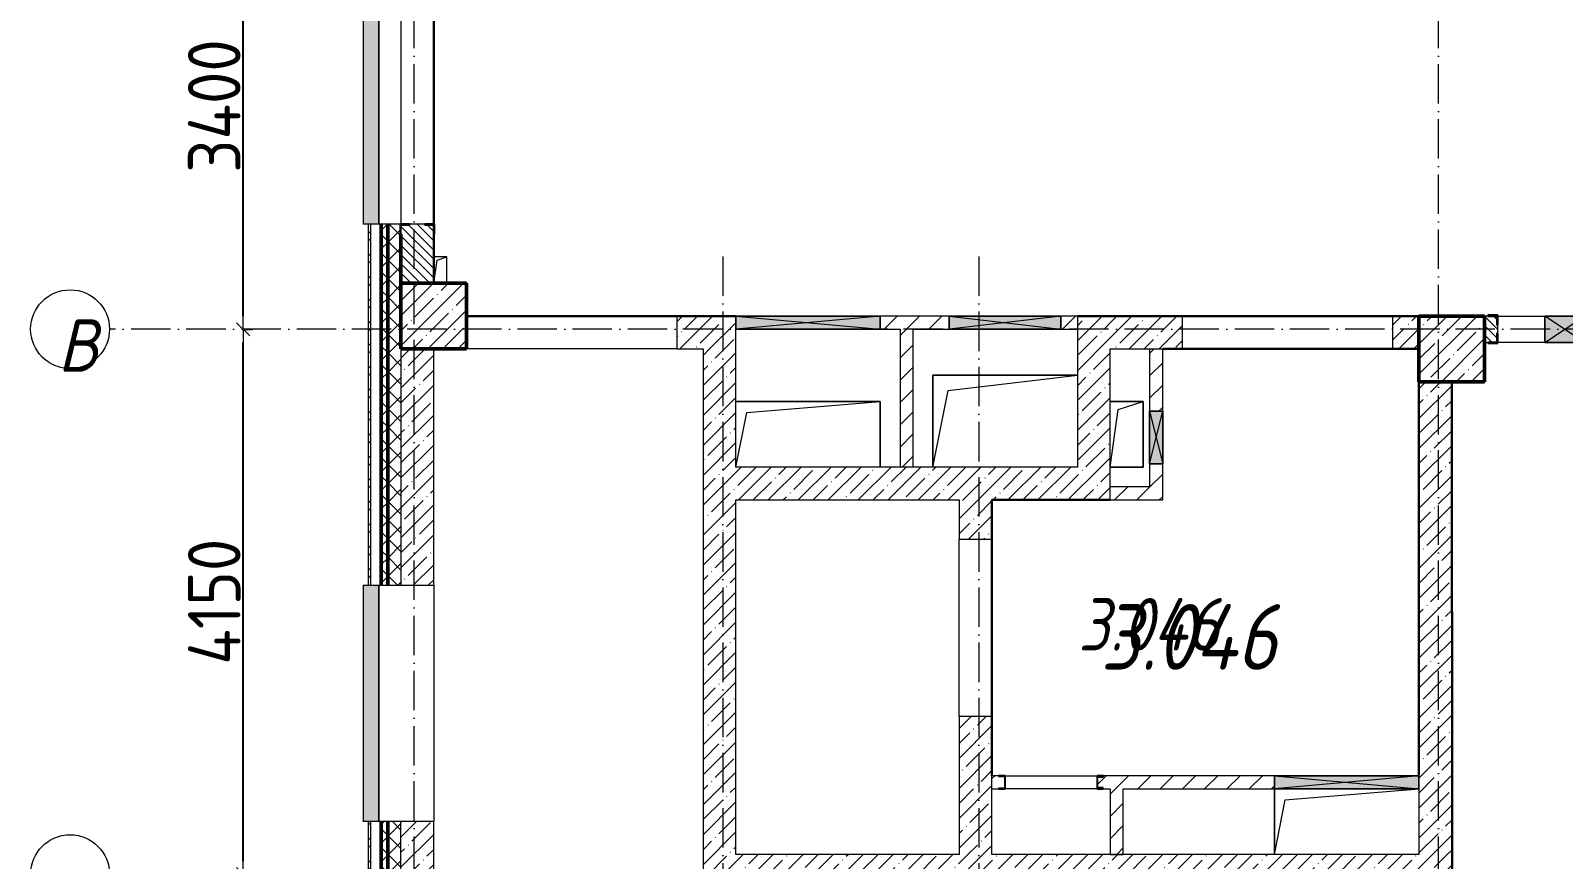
# Model space of a CAD drawing. Header units: millimetres. Extents: x -213536 to 1564669, y -45299 to 942238.
# Drawn here: x 688103 to 699772, y 288225 to 294536 of the extents above; entities that cross this region are included whole.
import ezdxf

# ---------------------------------------------------------------- set-up
doc = ezdxf.new("R2010")
doc.units = ezdxf.units.MM
doc.linetypes.add('50_200_ШТРИХ_1Т_ш5_п1_п1_', pattern=[700, 500, -100, 0, -100])
for name, color, linetype, lineweight in [('3) ЖБ 4м', 3, 'Continuous', 30), ('3.1) ЖБ окна 1.2 м', 102, 'Continuous', 30), ('A-____-____-DIMS', 7, 'Continuous', 9), ('A-DETL-GENF-OTLN', 7, 'Continuous', 9), ('A-FLOR-____-OTLN', 7, 'Continuous', 9), ('A-GENM-____-MCUT', 7, 'Continuous', 25), ('A-GENM-____-OTLN', 7, 'Continuous', 9), ('A-GENM-____-OTLN-1', 7, 'Continuous', 25), ('A-GLAZ-____-OTLN', 7, 'Continuous', 9), ('A-WALL-____-MCUT-1', 7, 'Continuous', 9), ('A-WALL-____-MCUT-2', 7, 'Continuous', 50), ('A-WALL-____-MCUT-3', 7, 'Continuous', 9), ('A-WALL-____-OTLN', 7, 'Continuous', 9), ('A-WALL-____-PATT-1', 7, 'Continuous', 9), ('A-WALL-FNSH-MCUT-1', 7, 'Continuous', 9), ('I-WALL-____-OTLN', 7, 'Continuous', 9), ('S-COLS-____-MCUT', 7, 'Continuous', 50), ('S-COLS-____-OTLN', 7, 'Continuous', 9), ('S-GRID-____-IDEN', 7, 'Continuous', 9), ('S-GRID-____-OTLN-1', 7, '50_200_ШТРИХ_1Т_ш5_п1_п1_', 9), ('Марки помещений', 7, 'Continuous', 9)]:
    doc.layers.add(name, color=color, linetype=linetype, lineweight=lineweight)
doc.layers.add('A-GLAZ-____-OTLN-1', color=7, linetype='Continuous', lineweight=9, true_color=0xc0c0c0)
doc.styles.add('ISOCPEUR_I', font='isocpeui.ttf', dxfattribs={"width": 0.9, "height": 2.5})
doc.styles.add('ISOCPEUR_I_2', font='isocpeui.ttf', dxfattribs={"width": 0.85, "height": 2.3})
doc.styles.add('СПДС', font='isocpeur.ttf', dxfattribs={"width": 0.9})
doc.dimstyles.new('Размера А3', dxfattribs={"dimtxt": 200, "dimasz": 100, "dimexe": 70, "dimexo": 100, "dimgap": 20, "dimtad": 1, "dimdec": 0, "dimrnd": 10, "dimzin": 0, "dimdsep": 46, "dimtxsty": 'СПДС', "dimblk": 'ARROWHEAD_6', "dimcen": 1, "dimclrd": 256, "dimclre": 256, "dimclrt": 256, "dimazin": 0, "dimtfac": 1, "dimtdec": 0, "dimtmove": 2, "dimatfit": 3, "dimfxl": 1, "dimtolj": 1, "dimtzin": 0, "dimarcsym": 0})
pattern_1 = [(45, (693371.93, 286281.11), (-114.0493, 114.0493), []), (45, (693485.98, 286281.11), (-114.0493, 114.0493), [201.612, -40.322, 3.353, -36.97])]
pattern_2 = [(135, (693371.93, 286281.11), (-35.35534, -35.35534), [])]
pattern_3 = [(45, (693371.93, 286281.11), (-84.8528, 84.8528), [])]
pattern_4 = [(45, (693371.93, 286281.11), (-70.7107, 70.7107), []), (135, (693371.93, 286281.11), (-70.7107, -70.7107), [])]

# ---------------------------------------------------------------- blocks, each defined once
blk = doc.blocks.new('BSC_Колонна _Прямоугольная - 500х500-V102-АР1_План отверстий 3 этажа в осях 1-64_А-ГГ')
at = {"layer": 'S-COLS-____-OTLN'}
h = blk.add_hatch(dxfattribs=at)
h.set_pattern_fill('FP_125', color=256, style=0, pattern_type=2)
h.set_pattern_definition([(45, (-5550, -5831.04), (-114.0493, 114.0493), []), (45, (-5435.95, -5831.04), (-114.0493, 114.0493), [201.613, -40.323, 3.353, -36.97])])
h.paths.add_polyline_path([(-250, -250), (250, -250), (250, 250), (-250, 250)], flags=0)
at = {"layer": 'S-COLS-____-MCUT'}
for p, q in [((250, 250), (-250, 250)), ((-250, 250), (-250, -250)), ((250, -250), (250, 250)), ((-250, -250), (250, -250))]:
    blk.add_line(p, q, dxfattribs=at)
blk = doc.blocks.new('BSC_Колонна _Прямоугольная - 500х500-V157-АР1_План отверстий 3 этажа в осях 1-64_А-ГГ')
at = {"layer": 'S-COLS-____-OTLN'}
h = blk.add_hatch(dxfattribs=at)
h.set_pattern_fill('FP_180', color=256, style=0, pattern_type=2)
h.set_pattern_definition([(45, (2200, -6081.04), (-114.0493, 114.0493), []), (45, (2314.05, -6081.04), (-114.0493, 114.0493), [201.612, -40.322, 3.353, -36.97])])
h.paths.add_polyline_path([(-250, -250), (250, -250), (250, 250), (-250, 250)], flags=0)
at = {"layer": 'S-COLS-____-MCUT'}
for p, q in [((250, 250), (-250, 250)), ((-250, 250), (-250, -250)), ((250, -250), (250, 250)), ((-250, -250), (250, -250))]:
    blk.add_line(p, q, dxfattribs=at)
blk = doc.blocks.new('Фахверк_СКБ_Уголок - 250_2700-27497298-АР1_План отверстий 3 этажа в осях 1-64_А-ГГ')
at = {"layer": 'A-GENM-____-MCUT'}
for p, q in [((200, 181), (125, 181)), ((125, 181), (125, 106)), ((131, 106), (131, 175)), ((131, 175), (200, 175)), ((200, 175), (200, 181)), ((125, 106), (131, 106)), ((131, -6), (125, -6)), ((125, -6), (125, -81)), ((125, -81), (200, -81)), ((131, -75), (131, -6)), ((200, -75), (131, -75)), ((200, -81), (200, -75))]:
    blk.add_line(p, q, dxfattribs=at)
blk = doc.blocks.new('154_Фахверк_СКБ_Швеллер - Тип_100_3960_зеркало-28515619-АР1_План отверстий 3 этажа в осях 1-64_А-ГГ')
at = {"layer": 'A-GENM-____-MCUT'}
for p, q in [((175, 50), (125, 50)), ((125, 50), (125, -50)), ((128, 47), (175, 47)), ((128, -47), (128, 47)), ((175, 47), (175, 50)), ((125, -50), (175, -50)), ((175, -47), (128, -47)), ((175, -50), (175, -47))]:
    blk.add_line(p, q, dxfattribs=at)
blk = doc.blocks.new('154_Стойка_СКБ_Швеллер - СМ-2180_100-28318692-АР1_План отверстий 3 этажа в осях 1-64_А-ГГ')
at = {"layer": 'A-GENM-____-MCUT'}
for p, q in [((171, 50), (125, 50)), ((125, 50), (125, -50)), ((129.5, 42.4), (171, 42.4)), ((129.5, -42.4), (129.5, 42.4)), ((171, 42.4), (171, 50)), ((125, -50), (171, -50)), ((171, -42.4), (129.5, -42.4)), ((171, -50), (171, -42.4))]:
    blk.add_line(p, q, dxfattribs=at)
blk = doc.blocks.new('Фахверк_СКБ_Уголок - 200_3550_зеркало-28264001-АР1_План отверстий 3 этажа в осях 1-64_А-ГГ')
at = {"layer": 'A-GENM-____-MCUT'}
for p, q in [((200, 156), (125, 156)), ((125, 156), (125, 81)), ((131, 81), (131, 150)), ((131, 150), (200, 150)), ((200, 150), (200, 156)), ((125, 81), (131, 81)), ((131, 19), (125, 19)), ((125, 19), (125, -56)), ((131, -50), (131, 19)), ((125, -56), (200, -56)), ((200, -50), (131, -50)), ((200, -56), (200, -50))]:
    blk.add_line(p, q, dxfattribs=at)
blk = doc.blocks.new('AR_Отверстие прямоугольное _в плите_ - AR_Отверстие прямоугольное _в плите_-V175-АР1_План отверстий 3 этажа в осях 1-64_А-ГГ')
at = {"layer": 'A-GENM-____-OTLN'}
for p, q in [((50, 100), (-50, 100)), ((-50, -100), (-25, 75)), ((-25, 75), (50, 100)), ((50, -100), (50, 100))]:
    blk.add_line(p, q, dxfattribs=at)
blk = doc.blocks.new('AR_Отверстие прямоугольное _в плите_ - AR_Отверстие прямоугольное _в плите_-V171-АР1_План отверстий 3 этажа в осях 1-64_А-ГГ')
at = {"layer": 'A-GENM-____-OTLN'}
for p, q in [((125, 250), (-125, 250)), ((-63, 188), (125, 250)), ((125, -250), (125, 250)), ((-125, -250), (-63, 188)), ((-125, -250), (125, -250))]:
    blk.add_line(p, q, dxfattribs=at)
blk = doc.blocks.new('AR_Отверстие прямоугольное _в плите_ - AR_Отверстие прямоугольное _в плите_-30552744-АР1_План отверстий 3 этажа в осях 1-64_А-ГГ')
at = {"layer": 'A-GENM-____-OTLN'}
for p, q in [((550, 350), (-550, 350)), ((-550, 350), (-550, -350)), ((-433, 233), (550, 350)), ((-550, -350), (-433, 233))]:
    blk.add_line(p, q, dxfattribs=at)
blk = doc.blocks.new('AR_Отверстие прямоугольное _в плите_ - AR_Отверстие прямоугольное _в плите_-30552508-АР1_План отверстий 3 этажа в осях 1-64_А-ГГ')
at = {"layer": 'A-GENM-____-OTLN'}
for p, q in [((550, 250), (-550, 250)), ((-467, 167), (550, 250)), ((550, -250), (550, 250)), ((-550, -250), (-467, 167))]:
    blk.add_line(p, q, dxfattribs=at)
blk = doc.blocks.new('AR_Отверстие прямоугольное _в плите_ - AR_Отверстие прямоугольное _в плите_-V211-АР1_План отверстий 3 этажа в осях 1-64_А-ГГ')
at = {"layer": 'A-GENM-____-OTLN'}
for p, q in [((-550, 250), (-550, -250)), ((-467, 167), (550, 250)), ((-550, -250), (-467, 167))]:
    blk.add_line(p, q, dxfattribs=at)
blk = doc.blocks.new('Отлив_СКБ - Отлив витража_120_НВФ-V216-АР1_План отверстий 3 этажа в осях 1-64_А-ГГ')
at = {"layer": 'A-GLAZ-____-OTLN-1'}
for points in [[(0, 2), (1800, 2), (1800, 120), (0, 120), (0, 63)], [(0, 0), (1800, 0), (1800, 2), (0, 2)]]:
    blk.add_hatch(color=256, dxfattribs=at).paths.add_polyline_path(points, flags=0)
at = {"layer": 'A-GLAZ-____-OTLN'}
for p, q in [((0, 83), (0, 120)), ((1800, 120), (0, 120)), ((1800, 120), (1800, 83)), ((0, 2), (1800, 2)), ((1800, 0), (0, 0))]:
    blk.add_line(p, q, dxfattribs=at)
blk = doc.blocks.new('AR_Отверстие прямоугольное _в стене__БезПР - AR_Отверстие прямоугольное _в стене__БезПР-36428349-АР1_План отверстий 3 этажа в осях 1-64_А-ГГ')
at = {"layer": 'A-GLAZ-____-OTLN'}
blk.add_hatch(color=256, dxfattribs=at).paths.add_polyline_path([(-150, 100), (-150, -100), (150, -100), (150, 100)], flags=0)
at = {"layer": 'A-DETL-GENF-OTLN'}
for p, q in [((-150, -100), (-150, 100)), ((-150, 100), (150, 100)), ((150, 100), (-150, -100)), ((-150, 100), (150, -100)), ((150, 100), (-150, 100)), ((-150, 100), (-150, -100)), ((150, 100), (150, -100)), ((150, -100), (150, 100)), ((150, -100), (-150, -100)), ((-150, -100), (150, -100))]:
    blk.add_line(p, q, dxfattribs=at)
at = {"layer": 'A-GLAZ-____-OTLN'}
blk.add_line((150, 100), (-150, 100), dxfattribs=at)
blk = doc.blocks.new('AR_Отверстие прямоугольное _в стене_ - AR_Отверстие прямоугольное _в стене__ОВ-36990253-АР1_План отверстий 3 этажа в осях 1-64_А-ГГ')
at = {"layer": 'A-GLAZ-____-OTLN'}
blk.add_hatch(color=256, dxfattribs=at).paths.add_polyline_path([(550, -50), (550, 50), (-550, 50), (-550, -50)], flags=0)
at = {"layer": 'A-DETL-GENF-OTLN'}
for p, q in [((-550, -50), (-550, 50)), ((-550, 50), (550, 50)), ((550, 50), (-550, -50)), ((-550, 50), (550, -50)), ((550, 50), (-550, 50)), ((-550, 50), (-550, -50)), ((550, 50), (550, -50)), ((550, -50), (550, 50)), ((550, -50), (-550, -50)), ((-550, -50), (550, -50))]:
    blk.add_line(p, q, dxfattribs=at)
blk = doc.blocks.new('AR_Отверстие прямоугольное _в стене_ - AR_Отверстие прямоугольное _в стене__ОВ-36989221-АР1_План отверстий 3 этажа в осях 1-64_А-ГГ')
at = {"layer": 'A-GLAZ-____-OTLN'}
blk.add_hatch(color=256, dxfattribs=at).paths.add_polyline_path([(-200, -50), (200, -50), (200, 50), (-200, 50)], flags=0)
at = {"layer": 'A-DETL-GENF-OTLN'}
for p, q in [((-200, -50), (-200, 50)), ((-200, 50), (200, 50)), ((200, 50), (-200, -50)), ((-200, 50), (200, -50)), ((200, 50), (-200, 50)), ((-200, 50), (-200, -50)), ((200, 50), (200, -50)), ((200, -50), (200, 50)), ((200, -50), (-200, -50)), ((-200, -50), (200, -50))]:
    blk.add_line(p, q, dxfattribs=at)
blk = doc.blocks.new('AR_Отверстие прямоугольное _в стене__БезПР - AR_Отверстие прямоугольное _в стене__БезПР-36899555-АР1_План отверстий 3 этажа в осях 1-64_А-ГГ')
at = {"layer": 'A-GLAZ-____-OTLN'}
blk.add_hatch(color=256, dxfattribs=at).paths.add_polyline_path([(-425, -50), (425, -50), (425, 50), (-425, 50)], flags=0)
at = {"layer": 'A-DETL-GENF-OTLN'}
for p, q in [((-425, -50), (-425, 50)), ((-425, 50), (425, 50)), ((425, 50), (-425, -50)), ((-425, 50), (425, -50)), ((425, 50), (-425, 50)), ((-425, 50), (-425, -50)), ((425, 50), (425, -50)), ((425, -50), (425, 50)), ((425, -50), (-425, -50)), ((-425, -50), (425, -50))]:
    blk.add_line(p, q, dxfattribs=at)
at = {"layer": 'A-GLAZ-____-OTLN'}
blk.add_line((425, 50), (-425, 50), dxfattribs=at)
blk = doc.blocks.new('AR_Отверстие прямоугольное _в стене_ - AR_Отверстие прямоугольное _в стене__ОВ-36916333-АР1_План отверстий 3 этажа в осях 1-64_А-ГГ')
at = {"layer": 'A-GLAZ-____-OTLN'}
blk.add_hatch(color=256, dxfattribs=at).paths.add_polyline_path([(-90, -50), (550, -50), (550, 50), (-550, 50), (-550, -50)], flags=0)
at = {"layer": 'A-DETL-GENF-OTLN'}
for p, q in [((-550, -50), (-550, 50)), ((-550, 50), (550, 50)), ((550, 50), (-550, -50)), ((-550, 50), (550, -50)), ((550, 50), (-550, 50)), ((-550, 50), (-550, -50)), ((550, 50), (550, -50)), ((550, -50), (550, 50)), ((550, -50), (-550, -50)), ((-550, -50), (550, -50))]:
    blk.add_line(p, q, dxfattribs=at)
blk = doc.blocks.new('Ось сетки - Круг_Ø6_00__ISO-2_5_0_9K_-25732049-АР1_План отверстий 3 этажа в осях 1-64_А-ГГ')
at = {"layer": 'S-GRID-____-IDEN'}
blk.add_circle((0, 0), 3, dxfattribs=at)
blk = doc.blocks.new('ARROWHEAD_6')
at = {"color": 0, "linetype": 'Continuous'}
for p, q in [((0, 0), (-1, 0)), ((-0.5, -0.5), (0.5, 0.5))]:
    blk.add_line(p, q, dxfattribs=at)
blk = doc.blocks.new('*D4832')
at = {"layer": 'A-____-____-DIMS', "lineweight": -2, "transparency": 16777216}
for p, q in [((689714, 292262), (689791, 292262)), ((689721, 288212), (689721, 292162)), ((689714, 288112), (689791, 288112))]:
    blk.add_line(p, q, dxfattribs=at)
at = {"layer": 'Defpoints', "color": 0, "lineweight": 50, "transparency": 16777216}
for p in [(689614, 292262), (689721, 292262), (689614, 288112)]:
    blk.add_point(p, dxfattribs=at)
at = {"layer": 'A-____-____-DIMS', "lineweight": -2, "transparency": 16777216, "xscale": 100, "yscale": 100, "zscale": 100}
for p, rotation in [((689721, 292262), 90), ((689721, 288112), 270)]:
    blk.add_blockref('ARROWHEAD_6', p, dxfattribs=dict(at, rotation=rotation))
at = {"layer": 'A-____-____-DIMS', "transparency": 16777216, "insert": (689501, 290187), "char_height": 400, "attachment_point": 5, "rotation": 90, "style": 'СПДС'}
blk.add_mtext('\\A1;4150', dxfattribs=at)
blk = doc.blocks.new('*D4833')
at = {"layer": 'A-____-____-DIMS', "lineweight": -2, "transparency": 16777216}
for p, q in [((689714, 295662), (689791, 295662)), ((689721, 292362), (689721, 295562)), ((689714, 292262), (689791, 292262))]:
    blk.add_line(p, q, dxfattribs=at)
at = {"layer": 'Defpoints', "color": 0, "lineweight": 50, "transparency": 16777216}
for p in [(689614, 295662), (689721, 295662), (689614, 292262)]:
    blk.add_point(p, dxfattribs=at)
at = {"layer": 'A-____-____-DIMS', "lineweight": -2, "transparency": 16777216, "xscale": 100, "yscale": 100, "zscale": 100}
for p, rotation in [((689721, 295662), 90), ((689721, 292262), 270)]:
    blk.add_blockref('ARROWHEAD_6', p, dxfattribs=dict(at, rotation=rotation))
at = {"layer": 'A-____-____-DIMS', "transparency": 16777216, "insert": (689501, 293962), "char_height": 400, "attachment_point": 5, "rotation": 90, "style": 'СПДС'}
blk.add_mtext('\\A1;3400', dxfattribs=at)

msp = doc.modelspace()

# ---------------------------------------------------------------- hatches: boundary and pattern name
at = {"layer": 'A-WALL-____-PATT-1'}
h = msp.add_hatch(dxfattribs=at)
h.set_pattern_fill('FP_3', color=256, style=0, pattern_type=2)
h.set_pattern_definition([(45, (693371.93, 286281.11), (-85.5366, 85.5366), []), (45, (693428.95, 286281.11), (-85.5366, 85.5366), [])])
h.paths.add_polyline_path([(690671.9, 284112.2), (690691.9, 284112.2), (690691.9, 288512.2), (690671.9, 288512.2), (690671.9, 287015.2)], flags=0)
h.paths.add_polyline_path([(690671.9, 290312.2), (690691.9, 290312.2), (690691.9, 293062.2), (690671.9, 293062.2), (690671.9, 290455.3)], flags=0)
h.paths.add_polyline_path([(690691.9, 294862.2), (690691.9, 295777.2), (690671.9, 295777.2), (690671.9, 294862.2)], flags=0)
h = msp.add_hatch(dxfattribs=at)
h.set_pattern_fill('FP_1', color=256, style=0, pattern_type=2)
h.set_pattern_definition(pattern_4)
h.paths.add_polyline_path([(690771.9, 284212.2), (690821.9, 284212.2), (690821.9, 288512.2), (690771.9, 288512.2), (690771.9, 287015.2)], flags=0)
h.paths.add_polyline_path([(690821.9, 290312.2), (690821.9, 293062.2), (690771.9, 293062.2), (690771.9, 290312.2)], flags=0)
h.paths.add_polyline_path([(690771.9, 294862.2), (690821.9, 294862.2), (690821.9, 295797.2), (690771.9, 295797.2), (690771.9, 295615.5)], flags=0)
h = msp.add_hatch(dxfattribs=at)
h.set_pattern_fill('FP_1', color=256, style=0, pattern_type=2)
h.set_pattern_definition(pattern_4)
h.paths.add_polyline_path([(690821.9, 284262.2), (690921.9, 284262.2), (690921.9, 288512.2), (690821.9, 288512.2), (690821.9, 287015.2)], flags=0)
h.paths.add_polyline_path([(690921.9, 290312.2), (690921.9, 292987.2), (690915.9, 292987.2), (690915.9, 293062.2), (690821.9, 293062.2), (690821.9, 290312.2)], flags=0)
h.paths.add_polyline_path([(690915.9, 294862.2), (690915.9, 294937.2), (690921.9, 294937.2), (690921.9, 295797.2), (690821.9, 295797.2), (690821.9, 294862.2)], flags=0)
h = msp.add_hatch(dxfattribs=at)
h.set_pattern_fill('FP_6', color=256, style=0, pattern_type=2)
h.set_pattern_definition(pattern_2)
h.paths.add_polyline_path([(690990.9, 292612.2), (691171.9, 292612.2), (691171.9, 293056.2), (691102.9, 293056.2), (691102.9, 293062.2), (690990.9, 293062.2), (690990.9, 293056.2), (690921.9, 293056.2), (690921.9, 292612.2)], flags=0)
h.paths.add_polyline_path([(691102.9, 294862.2), (691102.9, 294868.2), (691171.9, 294868.2), (691171.9, 295262.2), (690921.9, 295262.2), (690921.9, 294868.2), (690990.9, 294868.2), (690990.9, 294862.2)], flags=0)
h = msp.add_hatch(dxfattribs=at)
h.set_pattern_fill('FP_38', color=256, style=0, pattern_type=2)
h.set_pattern_definition(pattern_1)
h.paths.add_polyline_path([(693021.9, 292112.2), (693471.9, 292112.2), (693471.9, 292362.2), (693021.9, 292362.2)], flags=0)
h = msp.add_hatch(dxfattribs=at)
h.set_pattern_fill('FP_4', color=256, style=0, pattern_type=2)
h.set_pattern_definition(pattern_3)
h.paths.add_polyline_path([(696071.9, 292262.2), (696071.9, 292362.2), (695946.9, 292362.2), (695946.9, 292262.2)], flags=0)
h.paths.add_polyline_path([(694571.9, 292262.2), (695096.9, 292262.2), (695096.9, 292362.2), (694571.9, 292362.2), (694571.9, 292274.2)], flags=0)
h = msp.add_hatch(dxfattribs=at)
h.set_pattern_fill('FP_38', color=256, style=0, pattern_type=2)
h.set_pattern_definition(pattern_1)
h.paths.add_polyline_path([(696321.9, 291212.2), (696321.9, 292362.2), (696071.9, 292362.2), (696071.9, 291212.2)], flags=0)
h = msp.add_hatch(dxfattribs=at)
h.set_pattern_fill('FP_38', color=256, style=0, pattern_type=2)
h.set_pattern_definition(pattern_1)
h.paths.add_polyline_path([(698671.9, 292112.2), (698671.9, 292362.2), (698471.9, 292362.2), (698471.9, 292112.2)], flags=0)
h.paths.add_polyline_path([(696321.9, 292112.2), (696871.9, 292112.2), (696871.9, 292362.2), (696321.9, 292362.2)], flags=0)
h = msp.add_hatch(dxfattribs=at)
h.set_pattern_fill('FP_6', color=256, style=0, pattern_type=2)
h.set_pattern_definition(pattern_2)
h.paths.add_polyline_path([(703177.9, 292162.2), (703771.9, 292162.2), (703771.9, 292362.2), (703177.9, 292362.2), (703177.9, 292293.2), (703171.9, 292293.2), (703171.9, 292231.2), (703177.9, 292231.2)], flags=0)
h.paths.add_polyline_path([(700428.1, 292162.2), (702015.9, 292162.2), (702015.9, 292231.2), (702021.9, 292231.2), (702021.9, 292293.2), (702015.9, 292293.2), (702015.9, 292362.2), (700427.9, 292362.2), (700427.9, 292293.2), (700421.9, 292293.2), (700421.9, 292231.2), (700427.9, 292231.2), (700427.9, 292162.2)], flags=0)
h.paths.add_polyline_path([(699171.9, 292162.2), (699265.9, 292162.2), (699265.9, 292231.2), (699271.9, 292231.2), (699271.9, 292293.2), (699265.9, 292293.2), (699265.9, 292362.2), (699171.9, 292362.2), (699171.9, 292256.2)], flags=0)
h = msp.add_hatch(dxfattribs=at)
h.set_pattern_fill('FP_4', color=256, style=0, pattern_type=2)
h.set_pattern_definition(pattern_3)
h.paths.add_polyline_path([(694821.9, 291212.2), (694821.9, 292262.2), (694721.9, 292262.2), (694721.9, 291212.2)], flags=0)
h = msp.add_hatch(dxfattribs=at)
h.set_pattern_fill('FP_38', color=256, style=0, pattern_type=2)
h.set_pattern_definition(pattern_1)
h.paths.add_polyline_path([(690921.9, 284362.2), (691171.9, 284362.2), (691171.9, 288512.2), (690921.9, 288512.2), (690921.9, 287015.2)], flags=0)
h.paths.add_polyline_path([(690921.9, 290312.2), (691171.9, 290312.2), (691171.9, 292112.2), (690921.9, 292112.2), (690921.9, 290455.3)], flags=0)
h = msp.add_hatch(dxfattribs=at)
h.set_pattern_fill('FP_38', color=256, style=0, pattern_type=2)
h.set_pattern_definition(pattern_1)
h.paths.add_polyline_path([(693358.3, 288012.2), (693471.9, 288012.2), (693471.9, 292112.2), (693221.9, 292112.2), (693221.9, 288012.2)], flags=0)
h = msp.add_hatch(dxfattribs=at)
h.set_pattern_fill('FP_4', color=256, style=0, pattern_type=2)
h.set_pattern_definition(pattern_3)
h.paths.add_polyline_path([(696721.9, 290962.2), (696721.9, 291237.2), (696621.9, 291237.2), (696621.9, 290962.2)], flags=0)
h.paths.add_polyline_path([(696721.9, 291637.2), (696721.9, 292112.2), (696621.9, 292112.2), (696621.9, 291637.2), (696676.7, 291637.2)], flags=0)
h = msp.add_hatch(dxfattribs=at)
h.set_pattern_fill('FP_38', color=256, style=0, pattern_type=2)
h.set_pattern_definition(pattern_1)
h.paths.add_polyline_path([(698921.9, 288262.2), (698921.9, 291862.2), (698671.9, 291862.2), (698671.9, 288262.2)], flags=0)
h = msp.add_hatch(dxfattribs=at)
h.set_pattern_fill('FP_38', color=256, style=0, pattern_type=2)
h.set_pattern_definition(pattern_1)
h.paths.add_polyline_path([(696321.9, 290962.2), (696321.9, 291212.2), (693471.9, 291212.2), (693471.9, 290962.2), (695421.9, 290962.2)], flags=0)
h = msp.add_hatch(dxfattribs=at)
h.set_pattern_fill('FP_4', color=256, style=0, pattern_type=2)
h.set_pattern_definition(pattern_3)
h.paths.add_polyline_path([(696621.9, 290962.2), (696621.9, 291062.2), (696321.9, 291062.2), (696321.9, 290962.2)], flags=0)
h = msp.add_hatch(dxfattribs=at)
h.set_pattern_fill('FP_38', color=256, style=0, pattern_type=2)
h.set_pattern_definition(pattern_1)
h.paths.add_polyline_path([(695171.9, 288262.2), (695421.9, 288262.2), (695421.9, 289312.2), (695171.9, 289312.2), (695171.9, 288735.2)], flags=0)
h.paths.add_polyline_path([(695421.9, 290662.2), (695421.9, 290962.2), (695171.9, 290962.2), (695171.9, 290662.2)], flags=0)
h = msp.add_hatch(dxfattribs=at)
h.set_pattern_fill('FP_4', color=256, style=0, pattern_type=2)
h.set_pattern_definition(pattern_3)
h.paths.add_polyline_path([(696321.9, 288762.2), (697571.9, 288762.2), (697571.9, 288862.2), (696267.9, 288862.2), (696267.9, 288854.6), (696226.4, 288854.6), (696226.4, 288769.8), (696267.9, 288769.8), (696267.9, 288762.2)], flags=0)
h.paths.add_polyline_path([(695421.9, 288762.2), (695471.9, 288762.2), (695471.9, 288765.2), (695518.9, 288765.2), (695518.9, 288859.2), (695471.9, 288859.2), (695471.9, 288862.2), (695421.9, 288862.2), (695421.9, 288765.2)], flags=0)
h = msp.add_hatch(dxfattribs=at)
h.set_pattern_fill('FP_4', color=256, style=0, pattern_type=2)
h.set_pattern_definition(pattern_3)
h.paths.add_polyline_path([(696421.9, 288262.2), (696421.9, 288762.2), (696321.9, 288762.2), (696321.9, 288262.2)], flags=0)
h = msp.add_hatch(dxfattribs=at)
h.set_pattern_fill('FP_38', color=256, style=0, pattern_type=2)
h.set_pattern_definition(pattern_1)
h.paths.add_polyline_path([(698671.9, 288012.2), (698921.9, 288012.2), (698921.9, 288262.2), (693471.9, 288262.2), (693471.9, 288012.2), (696893.2, 288012.2)], flags=0)

# ---------------------------------------------------------------- linework, layer by layer
at = {"layer": '3) ЖБ 4м'}
for points in [[(693471.9, 292362.2), (691421.9, 292362.2), (691421.9, 292612.2), (691171.9, 292612.2)], [(698671.9, 292362.2), (696071.9, 292362.2)], [(699171.9, 292362.2), (698671.9, 292362.2)], [(696721.9, 292112.2), (698671.9, 292112.2), (698671.9, 288868.2)], [(699171.9, 292156.2), (699171.9, 291862.2), (698921.9, 291862.2), (698926.9, 284862.2), (699171.9, 284862.2), (699171.9, 284612.2)], [(695421.9, 288862.2), (695421.9, 290962.2), (696321.9, 290962.2)]]:
    msp.add_lwpolyline(points, dxfattribs=at)
at = {"layer": '3.1) ЖБ окна 1.2 м'}
msp.add_lwpolyline([(691171.9, 295262.2), (691171.9, 292624.2)], dxfattribs=at)
at = {"layer": 'A-FLOR-____-OTLN'}
for p, q in [((694971.9, 291912.2), (696071.9, 291912.2)), ((694971.9, 291212.2), (694971.9, 291912.2)), ((693471.9, 291712.2), (694571.9, 291712.2)), ((694571.9, 291712.2), (694571.9, 291212.2)), ((696321.9, 291712.2), (696571.9, 291712.2)), ((696571.9, 291712.2), (696571.9, 291212.2)), ((696571.9, 291212.2), (696321.9, 291212.2)), ((697571.9, 288262.2), (697571.9, 288762.2))]:
    msp.add_line(p, q, dxfattribs=at)
at = {"layer": 'A-WALL-____-MCUT-1'}
for p, q in [((693471.9, 292362.2), (693021.9, 292362.2)), ((693021.9, 292362.2), (693021.9, 292112.2)), ((696071.9, 292362.2), (696071.9, 291212.2)), ((696871.9, 292362.2), (696071.9, 292362.2)), ((696871.9, 292112.2), (696871.9, 292362.2)), ((698671.9, 292362.2), (698471.9, 292362.2)), ((698471.9, 292362.2), (698471.9, 292112.2)), ((693471.9, 291212.2), (693471.9, 292262.2)), ((690921.9, 292112.2), (690921.9, 290312.2)), ((691171.9, 290312.2), (691171.9, 292112.2)), ((693021.9, 292112.2), (693221.9, 292112.2)), ((693221.9, 292112.2), (693221.9, 288012.2)), ((696321.9, 290962.2), (696321.9, 292112.2)), ((696321.9, 292112.2), (696871.9, 292112.2)), ((698471.9, 292112.2), (698671.9, 292112.2)), ((698671.9, 291862.2), (698671.9, 288862.2)), ((698921.9, 284862.2), (698921.9, 291862.2)), ((696071.9, 291212.2), (693471.9, 291212.2)), ((693471.9, 288262.2), (693471.9, 290962.2)), ((693471.9, 290962.2), (695171.9, 290962.2)), ((695171.9, 290962.2), (695171.9, 290662.2)), ((695421.9, 290962.2), (696321.9, 290962.2)), ((695421.9, 290662.2), (695421.9, 290962.2)), ((695171.9, 290662.2), (695421.9, 290662.2)), ((690921.9, 290312.2), (691171.9, 290312.2)), ((695171.9, 289312.2), (695171.9, 288262.2)), ((695421.9, 289312.2), (695171.9, 289312.2)), ((695421.9, 288262.2), (695421.9, 289312.2)), ((698671.9, 288762.2), (698671.9, 288262.2)), ((691171.9, 288512.2), (690921.9, 288512.2)), ((690921.9, 284362.2), (690921.9, 288512.2)), ((691171.9, 284612.2), (691171.9, 288512.2)), ((695171.9, 288262.2), (693471.9, 288262.2)), ((698671.9, 288262.2), (695421.9, 288262.2))]:
    msp.add_line(p, q, dxfattribs=at)
at = {"layer": 'A-WALL-____-MCUT-2'}
for p, q in [((690771.9, 290312.2), (690771.9, 293062.2)), ((690821.9, 290312.2), (690821.9, 293062.2)), ((690921.9, 292987.2), (690921.9, 292612.2)), ((690771.9, 284212.2), (690771.9, 288512.2)), ((690821.9, 284262.2), (690821.9, 288512.2))]:
    msp.add_line(p, q, dxfattribs=at)
at = {"layer": 'A-WALL-____-MCUT-3'}
for p, q in [((690691.9, 290312.2), (690691.9, 293062.2)), ((690915.9, 293062.2), (690691.9, 293062.2)), ((691102.9, 293062.2), (690990.9, 293062.2)), ((691171.9, 292612.2), (691171.9, 292987.2)), ((699196.9, 292362.2), (699171.9, 292362.2)), ((699271.9, 292231.2), (699271.9, 292293.2)), ((699171.9, 292162.2), (699196.9, 292162.2)), ((690691.9, 290312.2), (690921.9, 290312.2)), ((690691.9, 284132.2), (690691.9, 288512.2)), ((690921.9, 288512.2), (690691.9, 288512.2))]:
    msp.add_line(p, q, dxfattribs=at)
at = {"layer": 'A-WALL-____-OTLN'}
for p, q in [((690921.9, 294862.2), (690921.9, 293062.2)), ((691171.9, 294862.2), (691171.9, 293062.2)), ((691421.9, 292362.2), (693021.9, 292362.2)), ((696871.9, 292362.2), (698471.9, 292362.2)), ((693021.9, 292112.2), (691421.9, 292112.2)), ((698471.9, 292112.2), (696871.9, 292112.2)), ((695171.9, 289312.2), (695171.9, 290662.2)), ((695421.9, 290662.2), (695421.9, 289312.2)), ((691171.9, 290312.2), (691171.9, 288512.2))]:
    msp.add_line(p, q, dxfattribs=at)
at = {"layer": 'A-WALL-FNSH-MCUT-1'}
for p, q in [((690671.9, 293062.2), (690671.9, 290312.2)), ((690691.9, 293062.2), (690671.9, 293062.2)), ((695096.9, 292362.2), (694571.9, 292362.2)), ((696071.9, 292362.2), (695946.9, 292362.2)), ((694571.9, 292262.2), (694721.9, 292262.2)), ((694721.9, 292262.2), (694721.9, 291212.2)), ((694821.9, 292262.2), (695096.9, 292262.2)), ((694821.9, 291212.2), (694821.9, 292262.2)), ((695946.9, 292262.2), (696071.9, 292262.2)), ((696621.9, 292112.2), (696621.9, 291637.2)), ((696721.9, 291637.2), (696721.9, 292112.2)), ((696621.9, 291237.2), (696621.9, 291062.2)), ((696721.9, 290962.2), (696721.9, 291237.2)), ((696621.9, 291062.2), (696321.9, 291062.2)), ((696321.9, 290962.2), (696721.9, 290962.2)), ((690671.9, 290312.2), (690691.9, 290312.2)), ((695471.9, 288862.2), (695421.9, 288862.2)), ((697571.9, 288862.2), (696267.9, 288862.2)), ((695421.9, 288762.2), (695471.9, 288762.2)), ((696267.9, 288762.2), (696321.9, 288762.2)), ((696321.9, 288762.2), (696321.9, 288262.2)), ((696421.9, 288762.2), (697571.9, 288762.2)), ((696421.9, 288262.2), (696421.9, 288762.2)), ((690671.9, 288512.2), (690671.9, 284112.2)), ((690691.9, 288512.2), (690671.9, 288512.2)), ((696321.9, 288262.2), (696421.9, 288262.2))]:
    msp.add_line(p, q, dxfattribs=at)
at = {"layer": 'I-WALL-____-OTLN'}
for p, q in [((699271.9, 292362.2), (699631.9, 292362.2)), ((699631.9, 292162.2), (699271.9, 292162.2)), ((695521.9, 288862.2), (696221.9, 288862.2)), ((696221.9, 288762.2), (695521.9, 288762.2))]:
    msp.add_line(p, q, dxfattribs=at)
at = {"layer": 'S-GRID-____-OTLN-1', "color": 251, "ltscale": 0.6, "true_color": 0x636466}
for p, q in [((691021.9, 281798.5), (691021.9, 336162.1)), ((698821.9, 281798.5), (698821.9, 336162.1)), ((693371.9, 292816.1), (693371.9, 281798.5)), ((695321.9, 292816.1), (695321.9, 281798.5)), ((783690.7, 292262.2), (688703.2, 292262.2))]:
    msp.add_line(p, q, dxfattribs=at)

# ---------------------------------------------------------------- block references
at = {"layer": 'A-GENM-____-OTLN'}
for name, p in [('AR_Отверстие прямоугольное _в плите_ - AR_Отверстие прямоугольное _в плите_-V175-АР1_План отверстий 3 этажа в осях 1-64_А-ГГ', (691221.9, 292712.2)), ('AR_Отверстие прямоугольное _в плите_ - AR_Отверстие прямоугольное _в плите_-30552744-АР1_План отверстий 3 этажа в осях 1-64_А-ГГ', (695521.9, 291562.2)), ('AR_Отверстие прямоугольное _в плите_ - AR_Отверстие прямоугольное _в плите_-30552508-АР1_План отверстий 3 этажа в осях 1-64_А-ГГ', (694021.9, 291462.2)), ('AR_Отверстие прямоугольное _в плите_ - AR_Отверстие прямоугольное _в плите_-V171-АР1_План отверстий 3 этажа в осях 1-64_А-ГГ', (696446.9, 291462.2)), ('AR_Отверстие прямоугольное _в плите_ - AR_Отверстие прямоугольное _в плите_-V211-АР1_План отверстий 3 этажа в осях 1-64_А-ГГ', (698121.9, 288512.2))]:
    msp.add_blockref(name, p, dxfattribs=at)
at = {"layer": 'A-GENM-____-OTLN-1'}
for name, p, rotation in [('Фахверк_СКБ_Уголок - 250_2700-27497298-АР1_План отверстий 3 этажа в осях 1-64_А-ГГ', (690996.9, 293187.2), 269.9999999999999), ('Фахверк_СКБ_Уголок - 200_3550_зеркало-28264001-АР1_План отверстий 3 этажа в осях 1-64_А-ГГ', (699396.9, 292312.2), 180), ('154_Фахверк_СКБ_Швеллер - Тип_100_3960_зеркало-28515619-АР1_План отверстий 3 этажа в осях 1-64_А-ГГ', (695646.9, 288812.2), 180)]:
    msp.add_blockref(name, p, dxfattribs=dict(at, rotation=rotation))
msp.add_blockref('154_Стойка_СКБ_Швеллер - СМ-2180_100-28318692-АР1_План отверстий 3 этажа в осях 1-64_А-ГГ', (696096.9, 288812.2), dxfattribs=at)
at = {"layer": 'A-GLAZ-____-OTLN'}
for name, p, rotation in [('Отлив_СКБ - Отлив витража_120_НВФ-V216-АР1_План отверстий 3 этажа в осях 1-64_А-ГГ', (690754.9, 293062.2), 90), ('AR_Отверстие прямоугольное _в стене__БезПР - AR_Отверстие прямоугольное _в стене__БезПР-36428349-АР1_План отверстий 3 этажа в осях 1-64_А-ГГ', (699781.9, 292262.2), 180), ('AR_Отверстие прямоугольное _в стене_ - AR_Отверстие прямоугольное _в стене__ОВ-36989221-АР1_План отверстий 3 этажа в осях 1-64_А-ГГ', (696671.9, 291437.2), 89.99999999999993), ('Отлив_СКБ - Отлив витража_120_НВФ-V216-АР1_План отверстий 3 этажа в осях 1-64_А-ГГ', (690754.9, 288512.2), 90)]:
    msp.add_blockref(name, p, dxfattribs=dict(at, rotation=rotation))
for name, p in [('AR_Отверстие прямоугольное _в стене_ - AR_Отверстие прямоугольное _в стене__ОВ-36990253-АР1_План отверстий 3 этажа в осях 1-64_А-ГГ', (694021.9, 292312.2)), ('AR_Отверстие прямоугольное _в стене__БезПР - AR_Отверстие прямоугольное _в стене__БезПР-36899555-АР1_План отверстий 3 этажа в осях 1-64_А-ГГ', (695521.9, 292312.2)), ('AR_Отверстие прямоугольное _в стене_ - AR_Отверстие прямоугольное _в стене__ОВ-36916333-АР1_План отверстий 3 этажа в осях 1-64_А-ГГ', (698121.9, 288812.2))]:
    msp.add_blockref(name, p, dxfattribs=at)
at = {"layer": 'S-COLS-____-OTLN'}
for name, p in [('BSC_Колонна _Прямоугольная - 500х500-V157-АР1_План отверстий 3 этажа в осях 1-64_А-ГГ', (691171.9, 292362.2)), ('BSC_Колонна _Прямоугольная - 500х500-V102-АР1_План отверстий 3 этажа в осях 1-64_А-ГГ', (698921.9, 292112.2))]:
    msp.add_blockref(name, p, dxfattribs=at)
at = {"layer": 'S-GRID-____-IDEN', "xscale": 99.99999999999993, "yscale": 99.99999999999993, "zscale": 99.99999999999993, "rotation": 89.99999999999982}
for p in [(688403.2, 292262.2), (688403.2, 288112.2)]:
    msp.add_blockref('Ось сетки - Круг_Ø6_00__ISO-2_5_0_9K_-25732049-АР1_План отверстий 3 этажа в осях 1-64_А-ГГ', p, dxfattribs=at)

# ---------------------------------------------------------------- texts
at = {"layer": 'S-GRID-____-IDEN', "insert": (688310.3, 292338.2), "char_height": 400, "width": 223.671, "attachment_point": 1, "style": 'ISOCPEUR_I'}
msp.add_mtext('\\fISOCPEUR|b0|i1|c204|p34|;\\W.9;В', dxfattribs=at)
at = {"layer": 'Марки помещений', "color": 114, "true_color": 0x139b48, "insert": (696078.3, 290215.1), "char_height": 400, "width": 817.721, "attachment_point": 1, "style": 'ISOCPEUR_I_2'}
msp.add_mtext('3.046', dxfattribs=at)
at = {"layer": 'Марки помещений', "insert": (696248.8, 290168.9), "char_height": 500, "width": 817.721, "attachment_point": 1, "style": 'ISOCPEUR_I_2'}
msp.add_mtext('3.046', dxfattribs=at)

# ---------------------------------------------------------------- dimensions: what is measured, and where the dimension line sits
at = {"layer": 'A-____-____-DIMS'}
for base, p1, p2, picture, middle in [((689720.5, 295662.2), (689614.5, 292262.2), (689614.5, 295662.2), '*D4833', (689500.5, 293962.2)), ((689720.5, 292262.2), (689614.5, 288112.2), (689614.5, 292262.2), '*D4832', (689500.5, 290187.2))]:
    dim = msp.add_linear_dim(base=base, p1=p1, p2=p2, angle=90, dimstyle='Размера А3', override={"dimtxt": 400}, dxfattribs=at)
    dim.commit()
    dim.dimension.update_dxf_attribs({"geometry": picture, "text_midpoint": middle})

doc.saveas('drawing.dxf')
